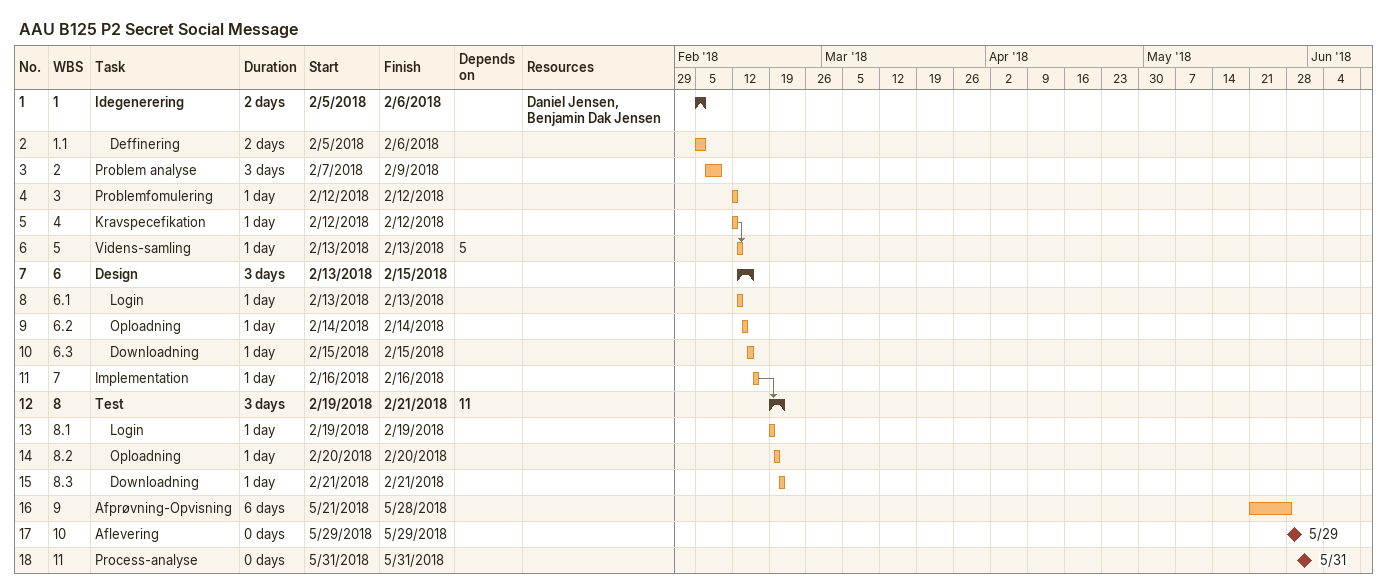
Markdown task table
AAU B125 P2 Secret Social Message

| ID | WBS | Task | Duration | Start | Finish | Predecessors | Resources |
|---|---|---|---|---|---|---|---|
| 1 | 1 | **Idegenerering** | 2d | 2018-02-05 | 2018-02-06 |  | Daniel Jensen, Benjamin Dak Jensen |
| 2 | 1.1 | Deffinering | 2d | 2018-02-05 | 2018-02-06 |  |  |
| 3 | 2 | Problem analyse | 3d | 2018-02-07 | 2018-02-09 |  |  |
| 4 | 3 | Problemfomulering | 1d | 2018-02-12 | 2018-02-12 |  |  |
| 5 | 4 | Kravspecefikation | 1d | 2018-02-12 | 2018-02-12 |  |  |
| 6 | 5 | Videns-samling | 1d | 2018-02-13 | 2018-02-13 | 5 |  |
| 7 | 6 | **Design** | 3d | 2018-02-13 | 2018-02-15 |  |  |
| 8 | 6.1 | Login | 1d | 2018-02-13 | 2018-02-13 |  |  |
| 9 | 6.2 | Oploadning | 1d | 2018-02-14 | 2018-02-14 |  |  |
| 10 | 6.3 | Downloadning | 1d | 2018-02-15 | 2018-02-15 |  |  |
| 11 | 7 | Implementation | 1d | 2018-02-16 | 2018-02-16 |  |  |
| 12 | 8 | **Test** | 3d | 2018-02-19 | 2018-02-21 | 11 |  |
| 13 | 8.1 | Login | 1d | 2018-02-19 | 2018-02-19 |  |  |
| 14 | 8.2 | Oploadning | 1d | 2018-02-20 | 2018-02-20 |  |  |
| 15 | 8.3 | Downloadning | 1d | 2018-02-21 | 2018-02-21 |  |  |
| 16 | 9 | Afprøvning-Opvisning | 6d | 2018-05-21 | 2018-05-28 |  |  |
| 17 | 10 | Aflevering | 0d | 2018-05-29 | 2018-05-29 |  |  |
| 18 | 11 | Process-analyse | 0d | 2018-05-31 | 2018-05-31 |  |  |
